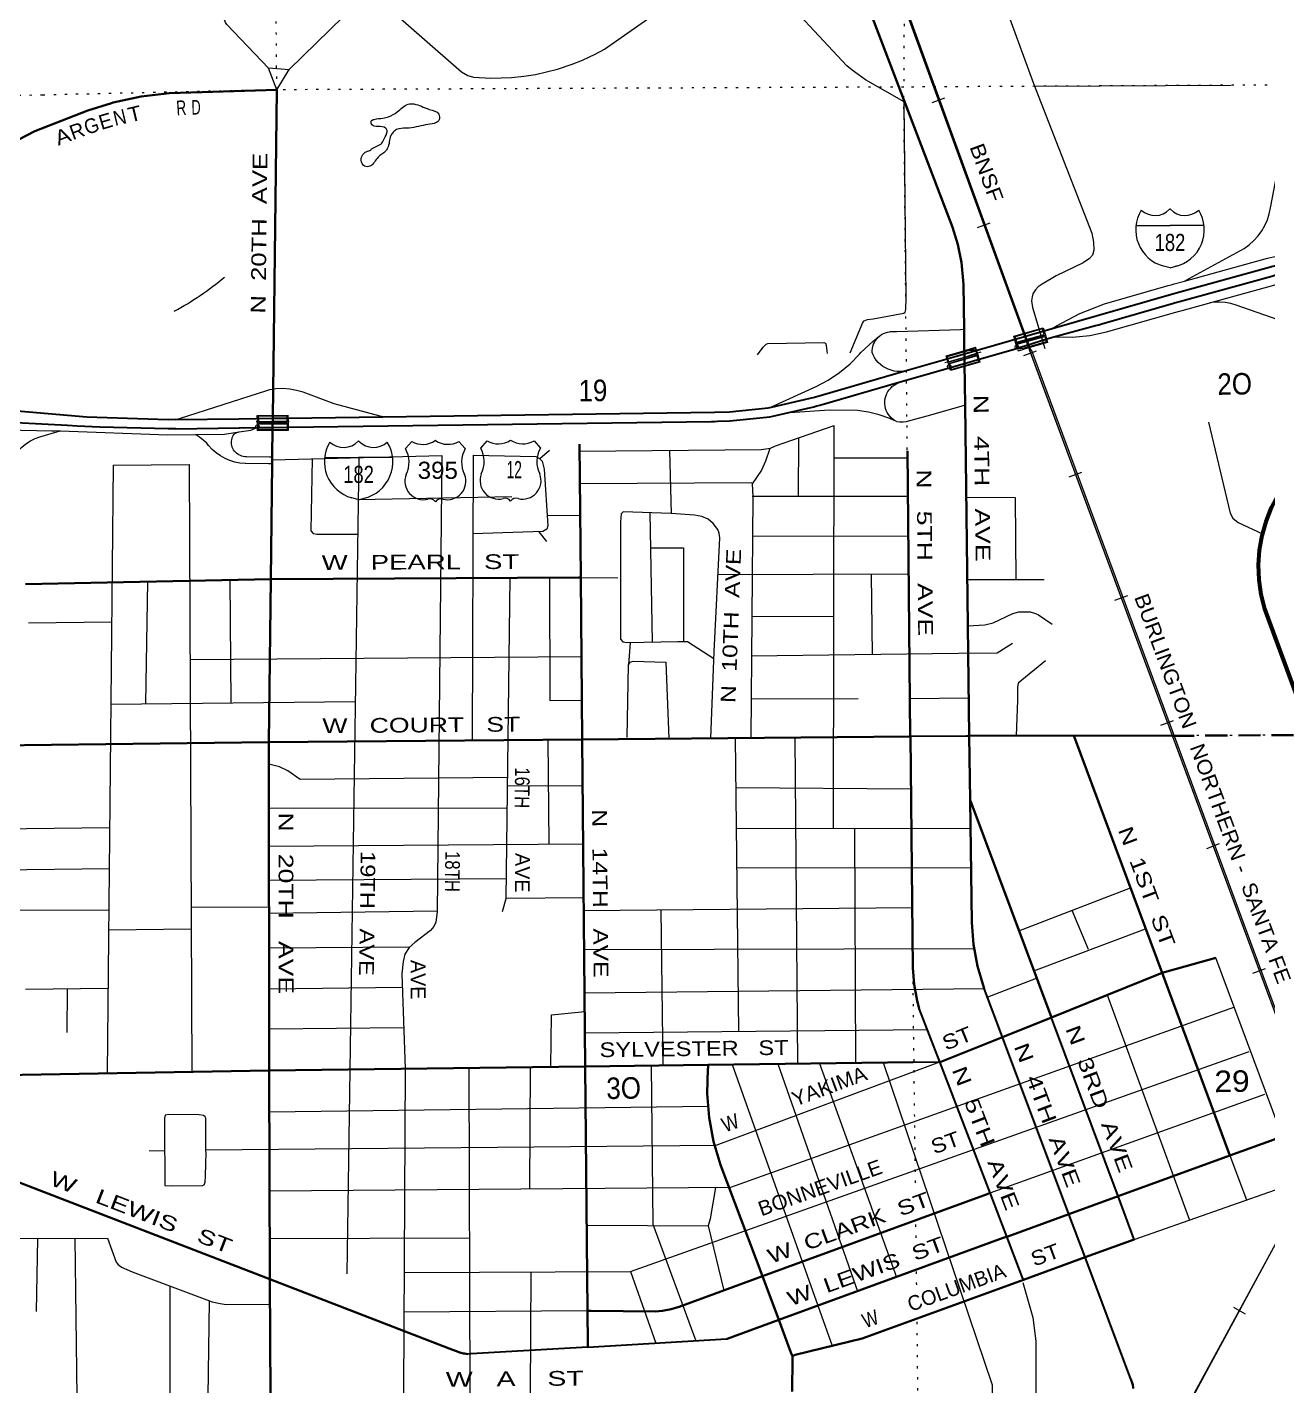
# Model space of a CAD drawing. Header units: feet. Extents: x 245918 to 509309, y -547785 to -360805.
# Drawn here: x 475908 to 486020, y -461175 to -450095 of the extents above; entities that cross this region are included whole.
import ezdxf
from ezdxf.enums import TextEntityAlignment as Align

# ---------------------------------------------------------------- set-up
doc = ezdxf.new("R2010")
doc.units = ezdxf.units.FT
doc.header["$LTSCALE"] = 60
doc.header["$PDMODE"] = 32
doc.header["$PDSIZE"] = 30
doc.linetypes.add('DOTTED', pattern=[1.5, 0.3, -1.2])
doc.linetypes.add('MEDIUM_DASHED', pattern=[4.5, 3, -1.5])
for name, color, linetype, lineweight in [('15', 7, 'Continuous', 25), ('16', 7, 'Continuous', 25), ('18', 7, 'Continuous', 35), ('19', 7, 'Continuous', 25), ('23', 7, 'Continuous', 70), ('26', 7, 'Continuous', 40), ('27', 7, 'Continuous', 13), ('29', 7, 'Continuous', 25), ('34', 7, 'Continuous', 25), ('39', 7, 'Continuous', 13), ('53', 7, 'DOTTED', 40), ('55', 7, 'Continuous', 13), ('57', 7, 'Continuous', 13), ('6', 7, 'DOTTED', 25), ('7', 7, 'DOTTED', 13)]:
    doc.layers.add(name, color=color, linetype=linetype, lineweight=lineweight)
doc.layers.add('30', color=7, linetype='Continuous')

msp = doc.modelspace()

# ---------------------------------------------------------------- linework, layer by layer
at = {"layer": '15'}
for p, q in [((485219.38, -451581.47), (485222.28, -451578.56)), ((485225.45, -451580.94), (485222.02, -451578.56)), ((484946.67, -451712.94), (485223.08, -451712.94)), ((485223.08, -452058.52), (485159.19, -452040.56)), ((485222.55, -452058.78), (485286.18, -452040.04)), ((478605.69, -453472.69), (478608.59, -453469.78)), ((478611.76, -453472.16), (478608.33, -453469.78)), ((478332.98, -453604.16), (478609.39, -453604.16)), ((478609.39, -453949.74), (478545.5, -453931.78)), ((478608.86, -453950), (478672.49, -453931.26))]:
    msp.add_line(p, q, dxfattribs=at)
for points in [[(485498.44, -451712.94), (485222.55, -451712.94), (485223.08, -451712.94)], [(478884.75, -453604.16), (478608.86, -453604.16), (478609.39, -453604.16)]]:
    msp.add_lwpolyline(points, dxfattribs=at)
for centre, radius, start, end in [((485249.3, -451748.04), 306.13, 148.44436, 254.43378), ((485100.71, -451465.44), 165.66, 227.34248, 315.8117), ((485344.39, -451465.44), 165.66, 224.18831, 312.69403), ((485195.8, -451748.04), 306.13, 283.08087, 31.62484), ((478635.61, -453639.26), 306.13, 148.44436, 254.43378), ((478487.01, -453356.66), 165.66, 227.34273, 315.8117), ((478730.7, -453356.66), 165.66, 224.18817, 312.69402), ((478582.1, -453639.26), 306.13, 283.08088, 31.62482)]:
    msp.add_arc(centre, radius, start, end, dxfattribs=at)
at = {"layer": '16'}
for p, q in [((478991.24, -453531.91), (479042.55, -453473.15)), ((479234.31, -453467.18), (479234.03, -453467.38)), ((479426.4, -453473.06), (479477.79, -453531.91)), ((479604.13, -453527.7), (479655.44, -453468.94)), ((479847.2, -453462.97), (479846.92, -453463.17)), ((480039.29, -453468.85), (480090.68, -453527.7))]:
    msp.add_line(p, q, dxfattribs=at)
for centre, radius, start, end in [((479133.63, -453315.49), 182.07, 239.97227, 303.45418), ((479335.41, -453315.99), 181.52, 236.33975, 300.08743), ((479335.4, -453315.49), 182.07, 236.54582, 236.59441), ((479746.52, -453311.28), 182.07, 239.97227, 303.45418), ((479948.3, -453311.78), 181.52, 236.33975, 300.08743), ((479948.29, -453311.28), 182.07, 236.54582, 236.59441), ((478798.26, -453642.54), 222.05, 332.97043, 29.75871), ((479670.76, -453642.54), 222.05, 150.24129, 207.02957), ((479411.15, -453638.33), 222.05, 332.97043, 29.75871), ((480283.65, -453638.33), 222.05, 150.24129, 207.02957), ((479137.45, -453797.44), 151.42, 159.09177, 283.81923), ((479331.57, -453797.44), 151.42, 256.18077, 20.90823), ((479750.34, -453793.23), 151.42, 159.09177, 283.81923), ((479944.46, -453793.23), 151.42, 256.18077, 20.90823)]:
    msp.add_arc(centre, radius, start, end, dxfattribs=at)
for centre, major_axis, start_param, end_param in [((479192.79, -453996.26), (-19.56, 51.67), 4.95877769, 6.28318531), ((479276.24, -453996.26), (19.56, 51.67), 0, 1.32637542), ((479805.68, -453992.05), (-19.56, 51.67), 4.95877769, 6.28318531), ((479889.13, -453992.05), (19.56, 51.67), 0, 1.32637542)]:
    msp.add_ellipse(centre, major_axis=major_axis, ratio=0.929097, start_param=start_param, end_param=end_param, dxfattribs=at)
at = {"layer": '18'}
for p, q in [((483024.2, -452988.52), (483547.09, -452837.85)), ((477118.18, -453371.26), (477634.53, -453364.1)), ((477634.53, -453364.1), (477637.13, -453364.06)), ((477782.7, -453361.38), (477907.91, -453359.97))]:
    msp.add_line(p, q, dxfattribs=at)
for points in [[(484261.64, -452553.31), (484619.99, -452449.68), (485254.1, -452267.58), (486059.41, -452045.78), (486493.09, -451966.98), (486578.29, -451957.54)], [(484276.21, -452620.76), (484615.69, -452528.56), (484640.99, -452521.68), (484665.69, -452514.59), (485249.8, -452346.85), (485277.17, -452338.99), (485299.8, -452332.76), (486051.66, -452125.68), (486076.91, -452118.73), (486101.66, -452114.23), (486502.62, -452041.37), (486592.17, -452031.52)], [(483650.67, -452729.95), (484197.45, -452571.87), (484261.64, -452553.31)], [(483943.59, -452723.8), (484218.64, -452636.39), (484276.21, -452620.76)], [(483053.36, -452902.06), (483546.08, -452760.09), (483650.67, -452729.95)], [(483547.09, -452837.85), (483667.11, -452803.27), (483943.59, -452723.8)], [(481948.07, -453199.99), (481973.07, -453194.15), (482323.46, -453112.37), (483053.36, -452902.06)], [(482114.6, -453238.08), (482318.31, -453190.53), (482343.59, -453184.63), (482368.31, -453177.5), (483024.2, -452988.52)], [(477120.09, -453296.23), (477055.85, -453297.12), (476394.96, -453277.21), (475602.69, -453208.63)], [(477907.91, -453359.97), (478036.76, -453358.52), (481484.99, -453310.67), (481509.56, -453310.33), (481534.99, -453309.62), (481635.02, -453306.82), (481934.49, -453276.63), (481960.8, -453273.98), (481984.49, -453268.45), (482114.6, -453238.08)], [(477908.84, -453285.29), (478035.79, -453283.53), (478805.31, -453272.85)], [(478805.31, -453272.85), (481509.39, -453235.33), (481631.41, -453231.9), (481923.07, -453202.5), (481948.07, -453199.99)], [(476313.88, -453349.14), (476236.85, -453345.2), (475604.79, -453310.58)], [(477118.18, -453371.26), (477056.29, -453372.12), (476498.37, -453358.58), (476313.88, -453349.14)], [(477120.09, -453296.23), (477633.49, -453289.11), (477908.84, -453285.29)], [(477634.53, -453364.1), (477637.13, -453364.06), (477782.7, -453361.38)]]:
    msp.add_lwpolyline(points, dxfattribs=at)
at = {"layer": '19'}
for points in [[(485341.26, -452165.8), (485377.58, -452146.03), (485798.15, -451917.12), (485827.91, -451899.18), (485868.84, -451869.29), (485906.42, -451835.29), (485940.24, -451797.55), (485969.92, -451756.48), (485995.16, -451712.54), (486015.66, -451666.19), (486031.2, -451617.96), (486041.62, -451568.37), (486184.5, -450820.12), (486207.92, -450683.53), (486217.47, -450550.47), (486219.27, -450525.46), (486218.11, -450500.47), (486209.08, -450306.36), (486188.49, -450160.31), (486184.85, -450133.18)], [(485341.26, -452165.8), (486016.36, -451979.87), (486041.83, -451972.85), (486066.36, -451968.39), (486445.11, -451899.57)], [(484261.64, -452553.31), (484289.74, -452536.29), (484296.63, -452532.12), (484487.82, -452431.78), (484688.46, -452351.98), (485207.34, -452202.97), (485231.84, -452195.94), (485257.34, -452188.91), (485341.26, -452165.8)], [(485547.45, -452342.32), (486068.91, -452198.69), (486094.4, -452191.67), (486118.91, -452187.22), (486415.02, -452133.42)], [(484276.21, -452620.76), (484427.37, -452623.56), (484567.64, -452609.64), (484705.69, -452581.14), (485270.5, -452418.94), (485299.4, -452410.64), (485320.5, -452404.83), (485528.04, -452347.66), (485547.45, -452342.32)], [(486539.43, -452669.14), (486488.21, -452633.81), (486433.19, -452602.11), (486390.93, -452582.62), (485761.49, -452363.63), (485717.3, -452350.18), (485671.94, -452341.42), (485625.91, -452337.45), (485579.72, -452338.31), (485547.45, -452342.32)], [(482855.46, -452614.19), (482857.11, -452612.74), (482858.41, -452611.81), (482871.2, -452602.7), (482886.27, -452594.18), (482902.15, -452587.29), (482918.65, -452582.09), (482935.61, -452578.65), (482944.55, -452577.79), (482969.55, -452577.69), (482994.55, -452576.89), (483516.05, -452560.15), (483543.49, -452559.27)], [(482703.49, -452749.81), (482803.01, -452655.43), (482855.46, -452614.19)], [(482793.85, -452747.92), (482794.95, -452732.01), (482796.92, -452714.82), (482800.67, -452697.93), (482806.17, -452681.52), (482813.35, -452665.77), (482822.14, -452650.86), (482832.44, -452636.96), (482844.14, -452624.2), (482855.46, -452614.19)], [(481948.07, -453199.99), (481973.07, -453192.69), (482337.78, -453025.65), (482436.23, -452974.27), (482528.77, -452912.89), (482614.39, -452842.17), (482692.15, -452762.89), (482703.49, -452749.81)], [(483053.36, -452902.06), (483022.6, -452903.43), (482997.75, -452902.76), (482973.11, -452899.49), (482948.95, -452893.66), (482925.52, -452885.34), (482903.1, -452874.62), (482881.91, -452861.61), (482862.21, -452846.46), (482844.19, -452829.33), (482828.07, -452810.41), (482814.01, -452789.91), (482802.17, -452768.06), (482793.85, -452747.92)], [(477120.09, -453296.23), (477148.17, -453287.22), (477861.09, -453058.44), (477886.04, -453050.44), (477911.09, -453047.29), (477911.77, -453047.2)], [(478805.31, -453272.85), (478785.96, -453267.62), (478410.34, -453166.07), (478156.7, -453073.36), (478102.59, -453057.39), (478047.11, -453047.18), (477990.86, -453042.81), (477934.46, -453044.35), (477911.77, -453047.2)], [(482993.39, -453311.27), (482977.98, -453302.68), (482963.29, -453292.36), (482949.77, -453280.57), (482937.55, -453267.43), (482926.77, -453253.09), (482917.55, -453237.69), (482909.99, -453221.42), (482904.17, -453204.45), (482900.16, -453186.96), (482898, -453169.14), (482897.71, -453151.2), (482899.3, -453133.33), (482902.75, -453115.72), (482908.02, -453098.57), (482915.06, -453082.06), (482923.78, -453066.38), (482934.09, -453051.7), (482945.88, -453038.17), (482959.02, -453025.95), (482973.37, -453015.17), (482988.76, -453005.95), (483005.04, -452998.39), (483024.2, -452988.52)], [(482993.39, -453311.27), (482937.6, -453285.82), (482852.23, -453255.61), (482764.17, -453234.48), (482674.38, -453222.68), (482446.35, -453218.01), (482164.6, -453237.97), (482114.6, -453238.08)], [(482993.39, -453311.27), (483020.81, -453313.76), (483048.34, -453313.36), (483075.68, -453310.1), (483081.55, -453309.01), (483271.74, -453256.81), (483528.66, -453183.03), (483551.51, -453176.47)], [(476176.04, -453388.53), (476131.66, -453390), (476109.48, -453390.74), (475606.2, -453378.69)], [(477904.93, -453602.42), (477881.38, -453602), (477693.98, -453598.66), (477693.15, -453598.68), (477680.84, -453598.34), (477668.63, -453596.71), (477656.66, -453593.81), (477645.06, -453589.68), (477633.95, -453584.36), (477623.46, -453577.9), (477613.7, -453570.39), (477604.78, -453561.89), (477596.8, -453552.51), (477589.84, -453542.35), (477583.98, -453531.51), (477579.29, -453520.13), (477575.81, -453508.31), (477573.59, -453496.2), (477572.65, -453483.92), (477572.99, -453471.6), (477574.62, -453459.39), (477577.52, -453447.42), (477581.65, -453435.82), (477586.97, -453424.71), (477593.42, -453414.22), (477599.99, -453408.98), (477609.73, -453403.3), (477619.45, -453400.32), (477635.67, -453394.92), (477655.68, -453393.02), (477691.89, -453388.42), (477730.81, -453380.85), (477782.7, -453361.38)], [(475617.39, -453921.11), (475698.68, -453756.38), (475768.94, -453643.38), (475784.56, -453618.25), (475800.77, -453593.38), (475807.74, -453582.69), (475834.6, -453549.64), (475864.77, -453519.57), (475897.92, -453492.82), (475933.68, -453469.68), (475971.67, -453450.41), (476009.98, -453435.7), (476176.04, -453388.53)], [(476176.04, -453388.53), (477053.3, -453420.57), (477515.67, -453415.74), (477635.67, -453394.92)], [(477904.24, -453657.55), (477873.79, -453657), (477686.4, -453653.65), (477684.2, -453653.57), (477641.74, -453649.75), (477599.92, -453641.52), (477559.18, -453628.96), (477519.98, -453612.21), (477482.74, -453591.45), (477447.88, -453566.92), (477415.77, -453538.87), (477386.77, -453507.63), (477370.55, -453489.14), (477342.49, -453462.18), (477311.76, -453438.31), (477278.71, -453417.78)]]:
    msp.add_lwpolyline(points, dxfattribs=at)
at = {"layer": '23'}
msp.add_lwpolyline([(486746.89, -456881.97), (486026.22, -454921.78), (485996.48, -454837.83), (485966.7, -454720.96), (485949.31, -454601.61), (485944.48, -454481.1), (485952.28, -454360.75), (485972.61, -454241.87), (486005.26, -454125.76), (486049.87, -454013.71), (486105.94, -453906.93), (486172.87, -453806.6), (486249.92, -453713.82), (486599.96, -453343.65), (486623.56, -453318.69), (486642.73, -453293.65), (486669.21, -453257.34), (486701.59, -453201.47), (486706.49, -453191.08), (486727.88, -453137.15), (486743.52, -453081.28), (486753.24, -453024.09), (486756.92, -452966.19), (486754.72, -452939.76)], dxfattribs=at)
at = {"layer": '26'}
for p, q in [((483545.75, -452732.15), (483543.49, -452559.27)), ((483546.08, -452760.09), (483545.75, -452732.15)), ((483546.08, -452760.09), (483547.09, -452837.85)), ((477911.77, -453047.2), (477914.2, -452849.61)), ((483551.51, -453176.47), (483547.09, -452837.85)), ((477908.84, -453285.29), (477911.77, -453047.2)), ((477904.93, -453602.42), (477907.91, -453359.97)), ((477908.84, -453285.29), (477907.91, -453359.97)), ((477904.24, -453657.55), (477904.93, -453602.42)), ((483593.53, -456399.17), (483586.72, -455873.66)), ((483856.03, -458331.85), (484255.42, -458171.11)), ((484256.58, -458174.23), (484255.42, -458171.11)), ((483353.9, -458533.93), (483856.03, -458331.85)), ((477880.54, -458602.91), (480456.31, -458570.4)), ((477886.22, -460305.58), (477880.54, -458602.91)), ((484799.89, -459628.71), (485710.4, -459297.05)), ((477886.22, -460305.58), (475731.95, -459472.6)), ((482033.51, -460637.86), (483893.4, -459958.9)), ((484530.38, -460127.45), (484931.54, -459981.15)), ((484028.32, -460310.54), (484530.38, -460127.45)), ((477889.41, -461259.71), (477886.22, -460305.58)), ((482033.51, -460637.86), (481899.88, -460282.1)), ((481613.34, -460791.24), (482033.51, -460637.86))]:
    msp.add_line(p, q, dxfattribs=at)
at = {"layer": '26', "lineweight": 35}
for p, q in [((483856.03, -458331.85), (483707.42, -457936.15)), ((483346.67, -458534.02), (483179.02, -458097.08)), ((484799.89, -459628.71), (484256.58, -458174.23)), ((484398.04, -459775.08), (483856.03, -458331.85)), ((483756.56, -459602.27), (483346.67, -458534.02)), ((483893.4, -459958.9), (483756.56, -459602.27)), ((484931.54, -459981.15), (484799.89, -459628.71)), ((484530.38, -460127.45), (484398.04, -459775.08)), ((484903.9, -461122.04), (484530.38, -460127.45))]:
    msp.add_line(p, q, dxfattribs=at)
at = {"layer": '26'}
for points in [[(483543.49, -452559.27), (483538.71, -452192.71), (483537.71, -452161.77), (483523.52, -452013.82), (483493.94, -451868.16), (483449.3, -451726.39), (480358.03, -443627.26), (480263.05, -443436.08), (480148.6, -443255.88), (480015.94, -443088.63), (479866.53, -442936.17), (479734.87, -442825.07)], [(477914.23, -452847.05), (477942.01, -450606.16), (477066.48, -450632.76), (476836.01, -450659.97), (476609.65, -450711.12), (476594.02, -450715.59), (476400.63, -450775.04), (475969.37, -450944.06), (475560.33, -451156.09)], [(483586.72, -455873.66), (483586.72, -455873.32), (483551.51, -453176.47)], [(477892.67, -454596.4), (477902.21, -454596.2), (480403.76, -454583.44), (480419.68, -454583.36), (480409.7, -453496.65)], [(480431.81, -455903.73), (483105, -455880.98), (483081.66, -453549.13)], [(475893.13, -454637.69), (477892.67, -454596.4), (477904.24, -453657.55)], [(475659.32, -455953.25), (477876.3, -455925.48), (477892.67, -454596.4)], [(477876.3, -455925.48), (480431.81, -455903.73), (480419.68, -454583.36)], [(475712.69, -458640.99), (477880.54, -458602.91), (477876.3, -455925.48)], [(480456.31, -458570.4), (480431.84, -455906.46), (480431.81, -455903.73)], [(483179.02, -458097.08), (483162.18, -458035.29), (483136.75, -457902.32), (483125.36, -457767.43), (483106.64, -455877.97)], [(485157.34, -457808.13), (484449.27, -455901.88), (484439.03, -455874.33)], [(483707.42, -457936.15), (483704.21, -457927.13), (483653.09, -457753.73), (483620.38, -457575.94), (483606.43, -457395.71), (483593.53, -456399.17)], [(484255.42, -458171.11), (483603.8, -456426.66), (483593.53, -456399.17)], [(484255.42, -458171.11), (485157.34, -457808.13), (485597.23, -457683.78)], [(485710.4, -459297.05), (485699.35, -459267.32), (485157.34, -457808.13)], [(480456.31, -458570.4), (481459.38, -458557.74), (483129.66, -458536.66)], [(480474.63, -460563.9), (480456.34, -458573.48), (480456.31, -458570.4)], [(481899.88, -460282.1), (481558.65, -459373.72), (481502.42, -459183.34), (481466.4, -458988.12), (481450.98, -458790.21), (481456.33, -458591.77), (481457.42, -458579.56), (481459.38, -458557.74)], [(485710.4, -459297.05), (486072.08, -459165.31), (486097.08, -459156.2)], [(481899.88, -460282.1), (483731.55, -459611.42), (483756.56, -459602.27)], [(483893.4, -459958.9), (483899.19, -459956.79), (484398.04, -459775.08), (484799.89, -459628.71)], [(479498, -460916.02), (479472.95, -460912.62), (479463.58, -460911.24), (479434.38, -460903.76), (479431.12, -460902.55), (479405.46, -460893.02), (479381.12, -460883.6), (477886.22, -460305.58)], [(480474.63, -460563.9), (480503.21, -460564.14), (481027.25, -460568.55), (481085.91, -460563.26), (481155.24, -460550.22), (481222.83, -460530), (481899.88, -460282.1)], [(482144.78, -460934.07), (482168.37, -460922.02), (482713.09, -460790.19), (484028.32, -460310.54)], [(480477.34, -460859.02), (480477.11, -460834.02), (480474.63, -460563.9)], [(482144.78, -460934.07), (482133.14, -460903.07), (482033.51, -460637.86)], [(482143.55, -461222.46), (482144.7, -460953.07), (482144.78, -460934.07)], [(484922.12, -461198.23), (484921.65, -461188.88), (484918.08, -461166.02), (484912.14, -461143.66), (484903.9, -461122.04)]]:
    msp.add_lwpolyline(points, dxfattribs=at)
at = {"layer": '26', "lineweight": 35}
for points in [[(483106.64, -455877.97), (483581.39, -455873.66), (483586.72, -455873.66)], [(485240.02, -455874.96), (484439.03, -455874.33), (483586.72, -455873.66)], [(483129.66, -458536.66), (483346.67, -458534.02), (483353.9, -458533.93)], [(484028.32, -460310.54), (484018.64, -460285.3), (483893.4, -459958.9)], [(480477.34, -460859.02), (481607.9, -460793.23), (481613.34, -460791.24)], [(480477.34, -460859.02), (479522.95, -460914.57), (479498, -460916.02)]]:
    msp.add_lwpolyline(points, dxfattribs=at)
at = {"layer": '29'}
for p, q in [((478044.04, -450440.76), (478598.33, -449900.76)), ((477942.01, -450606.16), (477875.53, -450429.12)), ((478046.1, -450442.7), (477875.53, -450429.12)), ((477942.01, -450606.16), (478044.04, -450440.76)), ((484118.46, -450577.51), (485721.86, -450567.43)), ((482480.94, -456629.28), (482485.97, -453342.77)), ((482194.33, -453445.4), (482190.35, -453923.59)), ((477904.64, -453624.88), (479287.25, -453589.8)), ((478609.53, -453607), (478514.19, -460261.8)), ((479542.91, -453587.03), (479534.74, -455911.37)), ((480085.41, -453614.03), (480163.48, -453546.22)), ((481143.75, -453546.77), (481156.53, -454062.23)), ((476608.75, -453667.74), (476560.18, -458626.1)), ((476608.75, -453667.74), (477227.4, -453660.73)), ((477227.4, -453660.73), (477248.96, -458614)), ((483082.27, -453610.22), (482481.32, -453610.43)), ((480412.65, -453817.5), (481813.4, -453809.45)), ((478604.66, -453947.16), (479857.18, -453923.22)), ((483085.41, -453923.95), (481815.78, -453923.44)), ((480145.12, -454077.43), (480415.01, -454074.38)), ((480981.48, -454056.27), (481001.48, -455109.33)), ((480078.49, -454210.66), (480139.27, -454291.07)), ((483088.66, -454248.27), (481820.51, -454245.46)), ((477559.4, -454603.28), (477566.42, -455605.01)), ((480419.68, -454583.36), (480722.22, -454586.25)), ((483091.74, -454556.63), (481537.29, -454562.91)), ((482785.65, -454557.87), (482795.19, -455213.3)), ((484196.17, -454602.5), (483570.14, -454603.77)), ((476887.59, -454617.15), (476873.08, -455612.27)), ((482483.59, -454901.72), (481812.4, -454903.91)), ((475917.79, -454953.7), (476596.25, -454944.09)), ((480821.58, -455112.3), (480808.45, -455294.51)), ((477234.33, -455252.79), (480425.6, -455227.88)), ((476589.67, -455615.23), (478581.06, -455594.4)), ((481809.45, -455574.04), (482681.7, -455569.03)), ((483582.74, -455568.34), (483101.91, -455572.7)), ((480151.13, -455906.12), (480158.92, -456756.85)), ((481677.95, -455893.12), (481705.77, -458284.33)), ((482164.93, -455888.98), (482186.77, -458548.56)), ((480435.3, -456283.37), (479821.79, -456284.53)), ((481682.64, -456296.58), (483110, -456306.58)), ((477877.15, -456465.35), (479819.59, -456460.95)), ((475673.34, -456632.58), (476579.8, -456623.46)), ((481686.54, -456631.14), (483596.48, -456626.68)), ((482652, -456628.89), (482659.77, -458542.59)), ((477877.65, -456775.33), (480439.63, -456754.58)), ((475680.26, -456967.6), (476576.55, -456955.63)), ((477878.08, -457052.32), (479812.4, -457036.92)), ((481690.23, -456948.08), (483600.66, -456949.92)), ((483991.19, -457463.75), (484899.42, -457113.75)), ((479810.37, -457199.33), (480443.65, -457192.13)), ((475687.02, -457295.4), (476573.23, -457294.43)), ((477243.11, -457268.59), (477878.43, -457271.61)), ((479249.93, -457305.23), (477878.51, -457322.4)), ((480444.63, -457298.68), (483120.47, -457274.37)), ((481072.95, -457295.4), (481089.18, -458562.41)), ((484423.13, -457297.3), (484555.39, -457615.68)), ((476571.64, -457456.04), (477243.89, -457449.06)), ((484112.98, -457789.78), (485023.7, -457448.35)), ((477878.96, -457604.19), (479027.28, -457595.22)), ((480447.55, -457617.01), (483626.4, -457608.67)), ((477879.49, -457938.41), (478964.15, -457924.97)), ((483733.2, -458004.78), (484135.54, -457850.17)), ((476566.94, -457936.1), (475894.21, -457944.35)), ((476232.4, -457940.2), (476231.71, -458293.57)), ((480450.81, -457971.27), (483706.56, -457935.1)), ((484710.62, -457987.92), (485380.34, -459823.19)), ((477881.61, -458264.74), (478976.07, -458252.88)), ((480453.78, -458295.38), (483245.65, -458270.73)), ((479518.66, -461245.44), (479509.28, -458582.35)), ((480005.06, -459571.28), (480010.1, -458576.03)), ((481654.13, -458555.28), (482469.91, -460849.04)), ((482026.57, -458550.58), (482674.68, -460403.8)), ((482364.7, -458546.31), (482991.94, -460287.98)), ((483756.56, -459602.27), (485994.51, -458796.82)), ((481459.31, -458897.1), (477881.67, -458942.31)), ((477027.27, -459260.53), (476902.52, -459259.43)), ((485710.4, -459297.05), (485847.14, -459658.88)), ((480468.21, -459864.75), (481459.35, -459869.76)), ((475992.08, -459972.81), (475981.43, -460570.54)), ((476297.11, -459972.02), (476311.17, -461264.25)), ((477885.11, -459973.46), (479514.16, -459968.55)), ((480010.3, -461241.14), (480015.63, -460247.12)), ((480824.36, -460244.15), (481031.19, -460826.79)), ((477069.15, -460360.72), (477071.47, -461262.06)), ((477391.62, -460486.22), (477379.07, -461261.18)), ((480474.63, -460563.9), (478978.65, -460573.33))]:
    msp.add_line(p, q, dxfattribs=at)
for points in [[(483055.16, -450703.99), (482740.09, -450525.41), (482680.44, -450482.39), (482631.85, -450446.26), (482588.71, -450410.76), (481945.55, -449716.42), (481907.48, -449658.67), (481882.31, -449598.12), (481814.79, -449393.99), (480866.3, -446794.04), (480806.83, -446464.51), (480803.67, -446397.89), (480806.83, -446357.06), (480811.31, -446321.25), (480839.74, -446249.05), (480898.55, -446166.8), (480945.53, -446122.04), (480979.98, -446101.51), (481014.88, -446086.22), (481266.55, -446007.58)], [(483178.54, -448004.72), (484110.6, -450556), (484585.68, -451775), (484598.79, -451850.05), (484601.03, -451912.72), (484590.48, -451954.77), (484565.23, -451982.11), (484514.04, -452016.71), (484294.64, -452124.31), (484180.44, -452190.29), (484146.85, -452214.07), (484126.75, -452237.29), (484104.38, -452270.87), (484097.66, -452295.49), (484093.19, -452326.83), (484102.14, -452382.79), (484202.81, -452716.31)], [(477875.53, -450429.12), (477533.94, -450075.02), (477523.21, -450058.44), (477513.81, -450028.01), (477516.05, -450007.87), (477543.04, -449975.98), (478181.85, -449301.88), (478205.07, -449296.07), (478220.73, -449300.54), (478270.97, -449339.55), (478625.28, -449710.18), (478635.7, -449757.17), (478639.42, -449789.77), (478624.52, -449843.35), (478598.33, -449900.76)], [(478777.84, -449874.14), (479448.3, -450460.48), (479500.35, -450489.11), (479545.09, -450502.54), (479685.98, -450512.31), (479853.81, -450507.02), (479954.48, -450495.83), (480050.68, -450480.16), (480228.67, -450438.33), (480350.45, -450397.34), (480433.22, -450363.76), (480538.36, -450314.52), (480612.78, -450274.51), (481824.8, -449424.26)], [(482616.73, -452751.63), (482718.78, -452502.79), (482730.76, -452489.1), (482756.48, -452480.14), (482802.14, -452474.65), (483052.9, -452427.54), (483062.97, -452418.59), (483068.56, -452397.32), (483070.8, -452303.31), (483055.16, -450703.99)], [(481860.27, -452767.45), (481907.5, -452703.98), (481929.87, -452681.59), (481944.41, -452674.68), (482400.79, -452665.92), (482413.09, -452673.76), (482420.92, -452692.78), (482427.77, -452755.58)], [(480410.22, -453553.8), (481891.27, -453539.6), (481965.92, -453528.55), (482007.99, -453510.98), (482485.97, -453342.77)], [(485537.33, -453316), (485711.91, -454058.39), (485734.23, -454099.29), (485779.13, -454134.92), (485976.61, -454227.65)], [(479287.25, -453589.8), (479249.88, -457310.16), (479238.45, -457395.13), (479221.26, -457429.53), (479195.38, -457461.44), (479068.2, -457560.33), (479019.91, -457601.51), (478986.69, -457656.19), (478970.8, -457714.53), (478960.22, -457816.84), (478988.27, -458588.53), (478975.54, -461215.87), (478972.03, -461253.67), (478780.46, -461776.46), (478755.95, -461799.1), (478733.85, -461804.02), (478701.38, -461798.23), (478647.91, -461762.25), (478623.35, -461730.31), (478618.05, -461712.06), (478616.67, -461646.07)], [(479542.91, -453587.03), (480053.64, -453596.85), (480084.34, -453612.82), (480103.98, -453634.93), (480120.98, -453701.24), (480150.47, -454160.76), (480143.27, -454190.19), (480111.72, -454209.65), (479540.66, -454227.08)], [(481960.78, -453530.7), (481924.18, -453634.2), (481892.79, -453707.63), (481817.58, -453819.36), (481821.74, -453923.31), (481807.08, -455892.03)], [(478229.27, -453616.64), (478220.58, -454201.92), (478237.84, -454224.58), (478268.9, -454230.85), (478600.59, -454230.72)], [(483561.33, -453928.43), (483960.19, -453930.98), (483965.28, -454602.97)], [(481156.53, -454062.23), (480766.53, -454048.95), (480749.22, -454065.38), (480744.35, -454129.47), (480744.44, -455085.86), (480762.73, -455108.35), (480794.71, -455112.74), (481209.62, -455105.89), (481290.65, -455105.89), (481504.1, -455243.59)], [(481479.45, -455894.81), (481506.17, -455188.87), (481552.37, -454259.46), (481547.26, -454222.62), (481537.44, -454190.68), (481498.15, -454144), (481458.86, -454107.15), (481407.58, -454086.63), (481345.91, -454075.21), (481156.53, -454062.23)], [(480986.88, -454340.9), (481257.82, -454342.08), (481255.99, -455105.89)], [(479782.74, -457308.25), (479810.34, -457201.59), (479843, -454586.3)], [(480165.81, -454584.65), (480166.59, -455586.92), (480430.76, -455585.07)], [(483575.02, -454976.98), (483712.19, -454970.24), (483779.94, -454951.94), (483941.45, -454878.3), (483989.66, -454864.59), (484031.4, -454862.14), (484082.96, -454864.59), (484126.33, -454876.17), (484151.71, -454889.16), (484261.41, -454965.19)], [(483938.56, -455120.47), (483812.45, -455199.26), (483498.15, -455204.17), (481809.18, -455226.11)], [(480798.34, -455888.42), (480808.45, -455294.51), (480822.89, -455274.19), (480847.62, -455265.62), (481112.64, -455274.19), (481137.44, -455897.72)], [(484207.97, -455262.5), (483985.98, -455445.65), (483979.86, -455479.69), (483978.06, -455583.77), (483968.66, -455874.7)], [(479822.66, -456214.91), (478133.71, -456230.68), (478030.8, -456158.95), (477964.06, -456127.39), (477876.59, -456106.83)], [(484931.54, -459981.15), (486230.23, -459524.05), (486266.72, -459486.18), (485597.23, -457683.78)], [(485747.21, -458087.56), (481641.17, -459557.61), (477883.83, -459589.01)], [(480175.43, -458573.95), (480180.1, -458149.71), (480452.21, -458123.64)], [(478980.22, -460250.91), (480824.36, -460244.15), (485867.25, -458448.69)], [(477363.92, -459250.93), (481524.59, -459212.08), (483346.67, -458534.02)], [(480992.22, -458563.64), (481007.17, -459857.91), (481358.72, -460807.73)], [(482884.75, -458539.75), (483772.56, -461166.61), (483795.92, -462776.47)], [(477363.91, -459263.11), (477364.23, -458993), (477356.95, -458980.43), (477343.45, -458971.83), (477310.3, -458964.46), (477061.07, -458963.23), (477031.65, -458968.42), (477025.47, -458992.71), (477025.46, -459052.59), (477029.73, -459542.7), (477085.46, -459545.45), (477335.95, -459542.45), (477349.59, -459535.69), (477356.95, -459514.8), (477362.19, -459465.83), (477366.78, -459266.66)], [(481516.89, -459558.65), (481473.52, -459813.46), (481459.35, -459869.76), (481584.75, -460397.48)], [(475752.22, -459973.43), (476561.46, -459971.34), (476633.13, -460165.81), (476647.34, -460184.32), (476676.81, -460206.43), (476762.04, -460244.96), (477415.91, -460491.43), (477479.33, -460505.03), (477528.86, -460511.09), (477886.9, -460509.36)], [(484021.59, -460332.71), (484105.07, -460616.96), (484129, -460810.5), (484132.24, -462896.28)]]:
    msp.add_lwpolyline(points, dxfattribs=at)
at = {"layer": '34'}
for p, q in [((483284.25, -450708.81), (483388.17, -450670.92)), ((483653.74, -451729.81), (483757.66, -451691.92)), ((484031.64, -452772.47), (484135.37, -452734.08)), ((486363.55, -458869.12), (484092.57, -452727.5)), ((486363.59, -458869.13), (484092.61, -452727.51)), ((484399.1, -453763.65), (484502.83, -453725.26)), ((484773.74, -454768.28), (484877.47, -454729.89)), ((485148.2, -455787.46), (485251.93, -455749.07)), ((485522.84, -456792.09), (485626.58, -456753.7)), ((485897.3, -457811.27), (486001.04, -457772.88)), ((486281.1, -459650.62), (482375.77, -466819.88)), ((485838.59, -460589.67), (485741.28, -460537.07))]:
    msp.add_line(p, q, dxfattribs=at)
for points in [[(476618.98, -426396.49), (477172.41, -429110.56), (478264.35, -434476.58), (478902.69, -437700.73), (479035.93, -438372.76), (479163.01, -438882.42), (479295.63, -439355.93), (479442.23, -439825.23), (479552.65, -440136.6), (479807.24, -440885.21), (480393.11, -442571.91), (484088.17, -452731.02)], [(476619.06, -426396.53), (477172.49, -429110.59), (478264.42, -434476.61), (478902.76, -437700.76), (479036, -438372.78), (479163.07, -438882.45), (479295.69, -439355.96), (479442.29, -439825.26), (479552.72, -440136.62), (479807.3, -440885.23), (480393.17, -442571.93), (484088.21, -452731.03)], [(480306, -442407.96), (480849.71, -443872.41), (484074.43, -452720.83)], [(484074.19, -452721.06), (486433.13, -459094.09), (486719.3, -459779.38), (487000.59, -460303.67), (487357.57, -460891.01), (487672.05, -461354.29)], [(484113.94, -463659.71), (486173.97, -459848.94)]]:
    msp.add_lwpolyline(points, dxfattribs=at)
at = {"layer": '34', "lineweight": 13}
for points in [[(479578.66, -440387.98), (480304.97, -442408.33), (480848.68, -443872.78), (484074.62, -452720.31)], [(484074.43, -452724.87), (486432.11, -459094.49), (486718.31, -459779.85), (486999.64, -460304.21), (487356.65, -460891.6), (487671.16, -461354.93), (488421.97, -462331.68), (488712.4, -462671.45)], [(482420.9, -466753.68), (484114.91, -463660.23), (486174.95, -459849.45)]]:
    msp.add_lwpolyline(points, dxfattribs=at)
at = {"layer": '39'}
msp.add_spline([(478711.1, -450880.33), (478711.05, -450862.28), (478735.06, -450847.17), (478807.23, -450837.91), (478853.31, -450825.73), (478924.38, -450786.4), (479012.42, -450723.95), (479058.54, -450721.8), (479185.02, -450765.52), (479262.35, -450804.38), (479264.5, -450850.5), (479259.52, -450860.54), (479225.49, -450879.7), (479155.34, -450892.96), (479001.01, -450919.52), (478994.99, -450919.54), (478918.82, -450930.81), (478889.82, -450952.96), (478871.85, -450980.09), (478845.11, -451082.45), (478828.14, -451106.57), (478768.13, -451155.9), (478737.18, -451197.11), (478709.19, -451225.27), (478667.1, -451232.42), (478636.94, -451208.45), (478629.83, -451180.4), (478643.73, -451134.23), (478671.73, -451111.08), (478708.78, -451094.92), (478714.77, -451088.88), (478796.85, -451041.5), (478807.81, -451022.41), (478839.7, -450958.13), (478840.64, -450938.08), (478828.54, -450918.06), (478715.14, -450888.34), (478711.1, -450879.33)], degree=3, dxfattribs=at)
at = {"layer": '53', "linetype": 'MEDIUM_DASHED'}
msp.add_line((485240.02, -455874.96), (486379.58, -455867.65), dxfattribs=at)
at = {"layer": '55'}
for p, q in [((483949.1, -452616), (484189.2, -452546.34)), ((483966.26, -452675.14), (484206.8, -452607.01)), ((483549.88, -452732.01), (483636.98, -452705.37)), ((483645, -452730.07), (483637.11, -452705.23)), ((483966.26, -452675.14), (483949.1, -452616)), ((483980.15, -452723.04), (483966.26, -452675.14)), ((484224.03, -452666.39), (484032.56, -452721.94)), ((483397.9, -452776.16), (483549.79, -452732.07)), ((483415.69, -452837.44), (483655.67, -452767.36)), ((483672.84, -452826.51), (483432.75, -452896.21)), ((483636.57, -452730.27), (483579.04, -452731.49)), ((477783.32, -453262.32), (478033.3, -453258.83)), ((477784.19, -453324.88), (478034.17, -453321.23)), ((478035.05, -453383.82), (477785.07, -453387.31))]:
    msp.add_line(p, q, dxfattribs=at)
for points in [[(484183.74, -452556.25), (483959.01, -452621.45), (483971.72, -452665.27), (484196.87, -452601.5)], [(483407.81, -452781.61), (483580.25, -452731.35), (483636.37, -452730.19), (483645.49, -452761.02), (483420.78, -452826.27)], [(483649.95, -452776.39), (483425.24, -452841.64), (483438.2, -452886.29), (483662.92, -452821.05)], [(478025.41, -453266.93), (477791.42, -453270.2), (477792.07, -453316.71), (478026.06, -453313.43)], [(477792.3, -453332.7), (478026.29, -453329.42), (478026.94, -453375.93), (477792.95, -453379.2)]]:
    msp.add_lwpolyline(points, close=True, dxfattribs=at)
for points in [[(484189.2, -452546.34), (484206.8, -452607.01), (484224.03, -452666.39)], [(483579, -452731.47), (483631.91, -452715.29), (483636.66, -452730.26), (483636.57, -452730.27)], [(483976.18, -452680.64), (484201.33, -452616.87), (484214.11, -452660.93)], [(484214.11, -452660.93), (484022.14, -452715.19), (483988.32, -452722.49), (483976.18, -452680.64)], [(483980.15, -452723.04), (483984.13, -452735.72), (484032.56, -452721.94)], [(483432.75, -452896.21), (483415.69, -452837.44), (483397.9, -452776.16)], [(483644.84, -452730.07), (483655.67, -452767.36), (483672.84, -452826.51)], [(477785.07, -453387.31), (477784.19, -453324.88), (477783.32, -453262.32)], [(478033.3, -453258.83), (478034.17, -453321.23), (478035.05, -453383.82)]]:
    msp.add_lwpolyline(points, dxfattribs=at)
for centre, major_axis, ratio, start_param, end_param in [((476011.85, -450347.61), (1381.57, 1882.74), 1, 4.26151938, 4.47479566), ((476011.92, -450347.63), (1247.11, 1974.37), 0.999997, 4.19183013, 4.40510641)]:
    msp.add_ellipse(centre, major_axis=major_axis, ratio=ratio, start_param=start_param, end_param=end_param, dxfattribs=at)
for p in [(483974.18, -452702.44), (483422.99, -452862.61), (477784.58, -453352.31)]:
    msp.add_point(p, dxfattribs=at)
at = {"layer": '57'}
for centre, major_axis, ratio, start_param, end_param in [((481952.21, -447470.54), (3249.78, 4497.87), 1, 4.02858667, 4.08473881), ((481952.27, -447470.56), (2961.39, 4692.77), 0.999997, 3.96584951, 4.02200164), ((478285.05, -474148.32), (10308.66, 18111.04), 1, 0.52903315, 0.54195944)]:
    msp.add_ellipse(centre, major_axis=major_axis, ratio=ratio, start_param=start_param, end_param=end_param, dxfattribs=at)
at = {"layer": '6'}
for p, q in [((477942.01, -450606.16), (477918.17, -447675.75)), ((477942.01, -450606.16), (477914.23, -452847.05)), ((477914.23, -452847.05), (477909.06, -453259.71)), ((477907.46, -453386.73), (477875.64, -455926.24)), ((477889.4, -461260.96), (477875.52, -455925.48))]:
    msp.add_line(p, q, dxfattribs=at)
at = {"layer": '7'}
for p, q in [((483075.09, -445298.93), (483052.14, -450583.89)), ((483073.04, -452742.07), (483052.14, -450583.89)), ((483105, -455880.98), (483073.04, -452742.07)), ((477876.3, -455925.48), (475659.32, -455953.25)), ((483147.71, -459519.99), (483105, -455880.98)), ((483152.98, -459968.76), (483150.89, -459790.41)), ((483157.47, -460351.51), (483155.63, -460194.76)), ((483167.58, -461212.73), (483160.49, -460608.73))]:
    msp.add_line(p, q, dxfattribs=at)
for points in [[(477942.01, -450606.16), (476035.36, -450649.07), (475550.1, -450659.99)], [(488353.05, -450554.34), (483052.14, -450583.89), (477942.01, -450606.16)], [(499018.22, -461020.06), (498970.23, -455722.08), (493652.47, -455811.64), (488427.68, -455864.3), (483578.29, -455875.61), (477876.3, -455925.48)]]:
    msp.add_lwpolyline(points, dxfattribs=at)

# ---------------------------------------------------------------- texts
at = {"layer": '15', "width": 0.8}
for p in [(485222.19, -451921.05), (478608.5, -453812.27)]:
    msp.add_text('182', height=140, dxfattribs=at).set_placement(p, align=Align.CENTER)
at = {"layer": '16'}
for s, width, p in [('395', 1.05, (479254.11, -453778.95)), ('12', 0.6, (479877.1, -453773.48))]:
    msp.add_text(s, height=140, dxfattribs=dict(at, width=width)).set_placement(p, align=Align.CENTER)
at = {"layer": '27'}
for s, rotation, width, p in [('R', 3.863, 0.7, (477127.18, -450815.4)), ('D', 1.294, 0.65, (477247.69, -450809.38)), ('G', 19.387, 0.95, (476395.74, -450975.43)), ('N', 13.391, 0.9, (476624.95, -450901.43)), ('T', 13.391, 1.1, (476744.99, -450872.86)), ('A', 21.103, 1.15, (476161.02, -451063.05)), ('N  20TH  AVE', 89.291, 1.3, (477849.41, -452431.87)), ('N   4TH   AVE', 270.748, 1.35, (483621.58, -453094.06)), ('N   5TH   AVE', 270.573, 1.35, (483156.75, -453702.25)), ('W   PEARL   ST', 0.292, 1.4, (478308.04, -454521.47)), ('W   COURT   ST', 0.501, 1.35, (478314.6, -455853.23)), ('N   20TH   AVE', 270.091, 1.35, (477956.07, -456499.72)), ('N   14TH   AVE', 270.526, 1.25, (480512.01, -456474.99)), ('N  1ST  ST', 290.377, 1.3, (484796.69, -456641.83)), ('N  3RD  AVE', 290.483, 1.35, (484368.04, -458263.13)), ('SYLVESTER   ST', 0.723, 1.2, (480573.19, -458495.2)), ('N  4TH  AVE', 290.584, 1.35, (483948.43, -458407.37)), ('N  5TH  AVE', 290.992, 1.35, (483442.71, -458598.27)), ('W   LEWIS   ST', 338.86, 1.4, (476081.65, -459532.77)), ('W  CLARK  ST', 20.11, 1.3, (481969.78, -460181.34)), ('W  LEWIS  ST', 20.055, 1.3, (482130.96, -460528.1)), ('ST', 20.036, 1.15, (484114.64, -460203.83)), ('W', 20.036, 0.85, (482739.93, -460708.03)), ('W   A    ST', 0.502, 1.45, (479319.97, -461182.44))]:
    msp.add_text(s, height=120, rotation=rotation, dxfattribs=dict(at, width=width)).set_placement(p)
for s, rotation, p in [('E', 16.594, (476512.13, -450934.47)), ('R', 19.856, (476279.66, -451017.26)), ('COLUMBIA', 20.036, (483109.04, -460572.6))]:
    msp.add_text(s, height=120, rotation=rotation, dxfattribs=at).set_placement(p)
at = {"layer": '30'}
for s, rotation, width, p in [('N  10TH  AVE', 87.832, 1.25, (481679.76, -455608.78)), ('16TH', 269.285, 0.85, (479884.59, -456130.75)), ('19TH   AVE', 269.179, 1.2, (478626.97, -456813.89)), ('18TH', 269.425, 0.85, (479315.5, -456813.37)), ('ST', 21.922, 1.2, (483395.07, -458443.21)), ('YAKIMA', 20.412, 1.05, (482167.61, -458899.2)), ('W', 20.412, 0.9, (481595.8, -459110.89)), ('ST', 19.598, 1.15, (483300.18, -459288.11)), ('BONNEVILLE', 19.598, 1.05, (481891.73, -459794.1))]:
    msp.add_text(s, height=120, rotation=rotation, dxfattribs=dict(at, width=width)).set_placement(p)
for rotation, p in [(269.285, (479886.9, -456830.14)), (270.082, (479034.06, -457702.53))]:
    msp.add_text('AVE', height=120, rotation=rotation, dxfattribs=at).set_placement(p)
at = {"layer": '34'}
for s, rotation, width, p in [('BNSF', 290.033, 1.15, (483587.04, -451071.21)), ('BURLINGTON   NORTHERN -  SANTA FE', 290.312, 1.1, (484928.94, -454743.04))]:
    msp.add_text(s, height=120, rotation=rotation, dxfattribs=dict(at, width=width)).set_placement(p)
at = {"layer": '7'}
for s, rotation, width, p in [('2O', 0.857, 0.9, (485609.89, -453094.3)), ('19', 0.86, 0.9, (480402.77, -453148.01)), ('3O', 0.856, 0.9, (480629.6, -458837)), ('29', 0.857, 1.1, (485585.46, -458780.98))]:
    msp.add_text(s, height=175.5, rotation=rotation, dxfattribs=dict(at, width=width)).set_placement(p)

doc.saveas('drawing.dxf')
